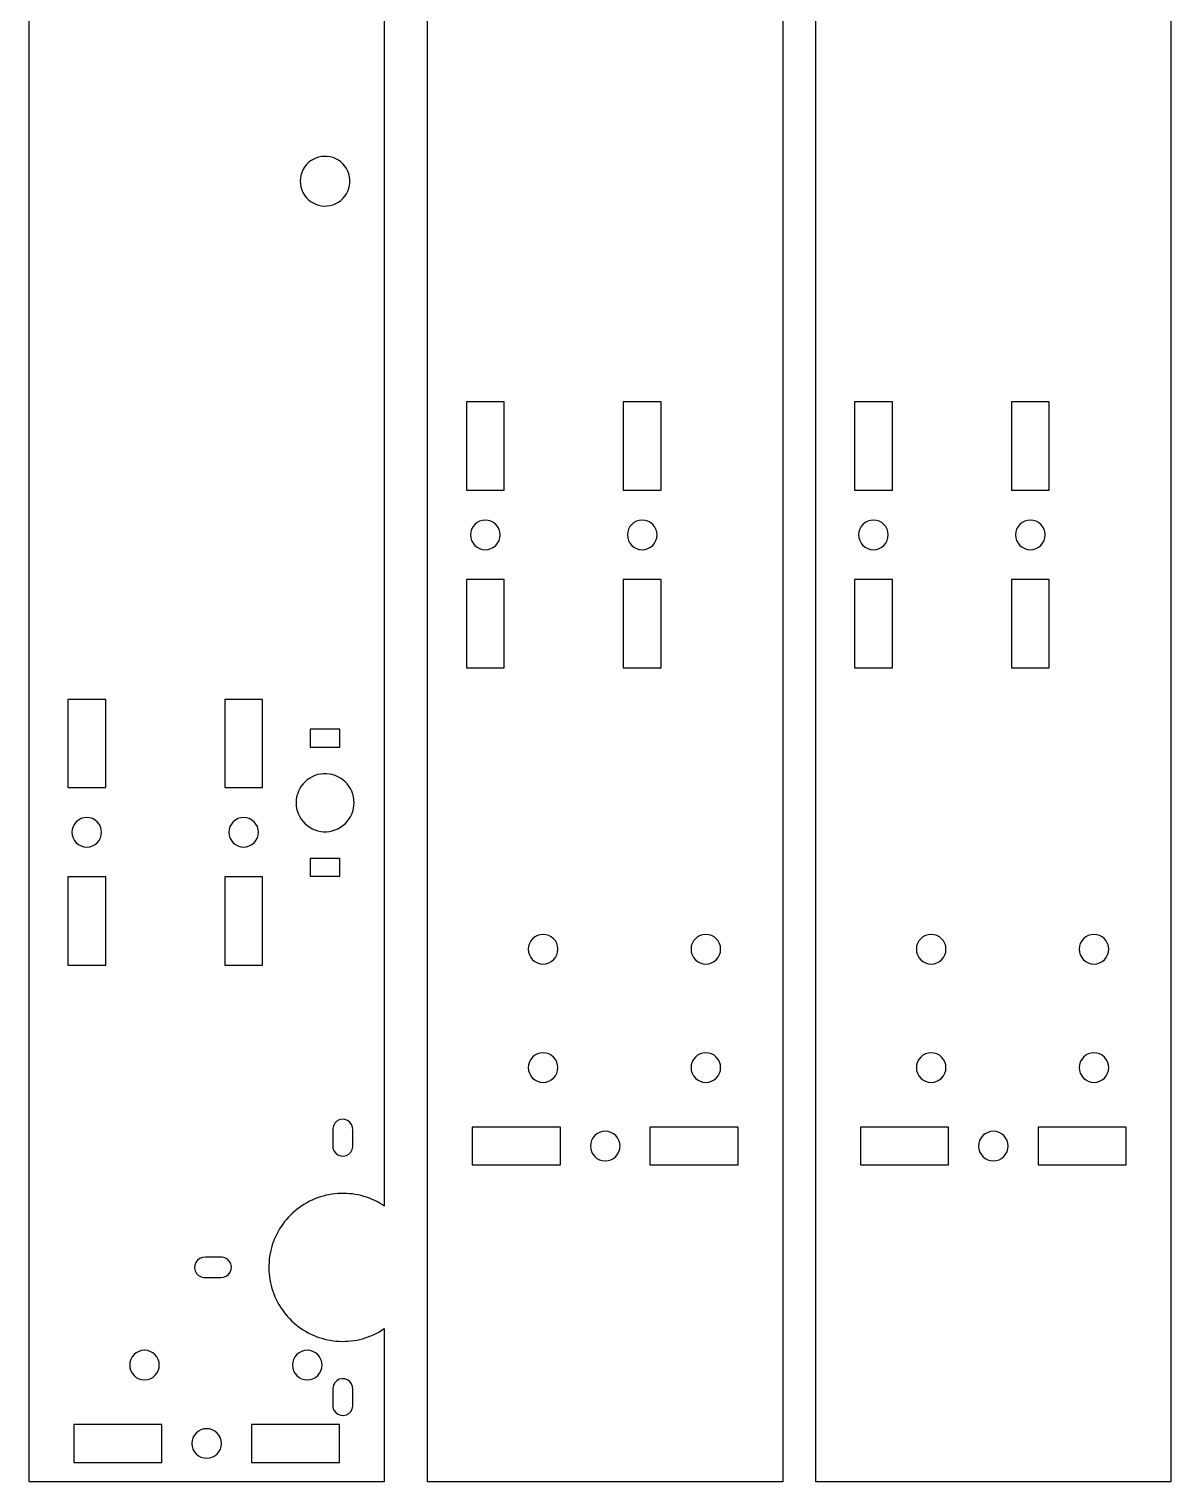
# Model space of a CAD drawing. Extents: x 82 to 769, y -504 to -18.
# Drawn here: x 232 to 424.8, y -504.4 to -259 of the extents above; entities that cross this region are included whole.
import ezdxf

# ---------------------------------------------------------------- set-up
doc = ezdxf.new("R2010")
doc.units = 0
doc.layers.add('Layer_1', color=7, linetype='CONTINUOUS')

msp = doc.modelspace()

# ---------------------------------------------------------------- linework, layer by layer
at = {"layer": 'Layer_1', "color": 7}
for p, q in [((299.275431, -504.416036), (299.275431, -24.416042)), ((359.275431, -24.416042), (359.275431, -504.416036)), ((364.838052, -504.416036), (364.838052, -24.416042)), ((424.838052, -24.416042), (424.838052, -504.416036)), ((231.953257, -504.416039), (231.953257, -64.91604)), ((291.95325, -111.520039), (291.95325, -457.81204)), ((278.771751, -281.924189), (278.469745, -282.31973)), ((279.118348, -281.56715), (278.771751, -281.924189)), ((279.504738, -281.25361), (279.118348, -281.56715)), ((279.92556, -280.98795), (279.504738, -281.25361)), ((280.374745, -280.77395), (279.92556, -280.98795)), ((280.846141, -280.61457), (280.374745, -280.77395)), ((281.333143, -280.51208), (280.846141, -280.61457)), ((281.828754, -280.467889), (281.333143, -280.51208)), ((282.326142, -280.48264), (281.828754, -280.467891)), ((282.818338, -280.556119), (282.326142, -280.48264)), ((283.298341, -280.687279), (282.818338, -280.556119)), ((283.759549, -280.874289), (283.298341, -280.687279)), ((284.195356, -281.11454), (283.759549, -280.874289)), ((284.59964, -281.404639), (284.195356, -281.11454)), ((284.966754, -281.74053), (284.59964, -281.404639)), ((285.291649, -282.11749), (284.966754, -281.74053)), ((285.569637, -282.53022), (285.291649, -282.11749)), ((277.782759, -284.169304), (277.753239, -284.66604)), ((277.753239, -284.66604), (277.782759, -285.162775)), ((277.870756, -283.679529), (277.782759, -284.169304)), ((278.016044, -283.203609), (277.870756, -283.679529)), ((278.216648, -282.748209), (278.016044, -283.203609)), ((278.469745, -282.31973), (278.216648, -282.748209)), ((285.796855, -282.97292), (285.569637, -282.53022)), ((285.970139, -283.43942), (285.796855, -282.97292)), ((286.087035, -283.923105), (285.970139, -283.43942)), ((286.145851, -284.41723), (286.087035, -283.923105)), ((286.145851, -284.914849), (286.145851, -284.41723)), ((277.782759, -285.162775), (277.870756, -285.65255)), ((277.870756, -285.65255), (278.016044, -286.12847)), ((278.016044, -286.12847), (278.216648, -286.58387)), ((278.216648, -286.58387), (278.469745, -287.01235)), ((278.469745, -287.01235), (278.771751, -287.40789)), ((285.291649, -287.214589), (285.569637, -286.80186)), ((285.569637, -286.80186), (285.796855, -286.35916)), ((285.796855, -286.35916), (285.970139, -285.892659)), ((285.970139, -285.892659), (286.087035, -285.408975)), ((286.087035, -285.408975), (286.145851, -284.914849)), ((278.771751, -287.40789), (279.118348, -287.76493)), ((279.118348, -287.76493), (279.504738, -288.078469)), ((279.504738, -288.078469), (279.92556, -288.344129)), ((279.92556, -288.344129), (280.374745, -288.55813)), ((280.374745, -288.55813), (280.846141, -288.717509)), ((280.846141, -288.717509), (281.333143, -288.82)), ((281.333143, -288.82), (281.828754, -288.86419)), ((281.828754, -288.86419), (282.326142, -288.849441)), ((282.326142, -288.84944), (282.818338, -288.77596)), ((282.818338, -288.77596), (283.298341, -288.6448)), ((283.298341, -288.6448), (283.759549, -288.45779)), ((283.759549, -288.45779), (284.195356, -288.21754)), ((284.195356, -288.21754), (284.59964, -287.92744)), ((284.59964, -287.92744), (284.966754, -287.591549)), ((284.966754, -287.591549), (285.291649, -287.214589)), ((312.225431, -321.96603), (305.825431, -321.96603)), ((305.825431, -321.96603), (305.825431, -336.866037)), ((312.225431, -336.866037), (312.225431, -321.96603)), ((338.725431, -321.96603), (332.325431, -321.96603)), ((332.325431, -321.96603), (332.325431, -336.866037)), ((338.725431, -336.866037), (338.725431, -321.96603)), ((377.788052, -321.96603), (371.388052, -321.96603)), ((371.388052, -321.96603), (371.388052, -336.866037)), ((377.788052, -336.866037), (377.788052, -321.96603)), ((404.288052, -321.96603), (397.888052, -321.96603)), ((397.888052, -321.96603), (397.888052, -336.866037)), ((404.288052, -336.866037), (404.288052, -321.96603)), ((305.825431, -336.866037), (312.225431, -336.866037)), ((332.325431, -336.866037), (338.725431, -336.866037)), ((371.388052, -336.866037), (377.788052, -336.866037)), ((397.888052, -336.866037), (404.288052, -336.866037)), ((306.715741, -343.45903), (306.573481, -343.928055)), ((306.946771, -343.027033), (306.715741, -343.45903)), ((307.257671, -342.648036), (306.946771, -343.027033)), ((307.636511, -342.337027), (307.257671, -342.648036)), ((308.068735, -342.106029), (307.636511, -342.337027)), ((308.537714, -341.964043), (308.068735, -342.106029)), ((309.025431, -341.916037), (308.537714, -341.964043)), ((309.513148, -341.964043), (309.025431, -341.916037)), ((309.982127, -342.106029), (309.513148, -341.964043)), ((310.414351, -342.337027), (309.982127, -342.106029)), ((310.793191, -342.648036), (310.414351, -342.337027)), ((311.104091, -343.027033), (310.793191, -342.648036)), ((311.335121, -343.45903), (311.104091, -343.027033)), ((311.477381, -343.928055), (311.335121, -343.45903)), ((333.215731, -343.45903), (333.073431, -343.928055)), ((333.446731, -343.027033), (333.215731, -343.45903)), ((333.757631, -342.648036), (333.446731, -343.027033)), ((334.136531, -342.337027), (333.757631, -342.648036)), ((334.568731, -342.106029), (334.136531, -342.337027)), ((335.037731, -341.964043), (334.568731, -342.106029)), ((335.525431, -341.916037), (335.037731, -341.964043)), ((336.013131, -341.964043), (335.525431, -341.916037)), ((336.482131, -342.106029), (336.013131, -341.964043)), ((336.914331, -342.337027), (336.482131, -342.106029)), ((337.293232, -342.648036), (336.914331, -342.337027)), ((337.604131, -343.027033), (337.293232, -342.648036)), ((337.83513, -343.45903), (337.604131, -343.027033)), ((337.977432, -343.928055), (337.83513, -343.45903)), ((372.278362, -343.45903), (372.136102, -343.928055)), ((372.509392, -343.027033), (372.278362, -343.45903)), ((372.820292, -342.648036), (372.509392, -343.027033)), ((373.199132, -342.337027), (372.820292, -342.648036)), ((373.631356, -342.106029), (373.199132, -342.337027)), ((374.100335, -341.964043), (373.631356, -342.106029)), ((374.588052, -341.916037), (374.100335, -341.964043)), ((375.075769, -341.964043), (374.588052, -341.916037)), ((375.544748, -342.106029), (375.075769, -341.964043)), ((375.976972, -342.337027), (375.544748, -342.106029)), ((376.355812, -342.648036), (375.976972, -342.337027)), ((376.666712, -343.027033), (376.355812, -342.648036)), ((376.897742, -343.45903), (376.666712, -343.027033)), ((377.040002, -343.928055), (376.897742, -343.45903)), ((398.778352, -343.45903), (398.636052, -343.928055)), ((399.009352, -343.027033), (398.778352, -343.45903)), ((399.320252, -342.648036), (399.009352, -343.027033)), ((399.699152, -342.337027), (399.320252, -342.648036)), ((400.131352, -342.106029), (399.699152, -342.337027)), ((400.600352, -341.964043), (400.131352, -342.106029)), ((401.088052, -341.916037), (400.600352, -341.964043)), ((401.575752, -341.964043), (401.088052, -341.916037)), ((402.044752, -342.106029), (401.575752, -341.964043)), ((402.476952, -342.337027), (402.044752, -342.106029)), ((402.855853, -342.648036), (402.476952, -342.337027)), ((403.166752, -343.027033), (402.855853, -342.648036)), ((403.397751, -343.45903), (403.166752, -343.027033)), ((403.540053, -343.928055), (403.397751, -343.45903)), ((306.573481, -343.928055), (306.525451, -344.416046)), ((306.525451, -344.416046), (306.573481, -344.904036)), ((306.573481, -344.904036), (306.715741, -345.373033)), ((306.715741, -345.373033), (306.946771, -345.805031)), ((306.946771, -345.805031), (307.257671, -346.184055)), ((310.793191, -346.184055), (311.104091, -345.805031)), ((311.104091, -345.805031), (311.335121, -345.373033)), ((311.335121, -345.373033), (311.477381, -344.904036)), ((311.525411, -344.416046), (311.477381, -343.928055)), ((311.477381, -344.904036), (311.525411, -344.416046)), ((333.073431, -343.928055), (333.025431, -344.416046)), ((333.025431, -344.416046), (333.073431, -344.904036)), ((333.073431, -344.904036), (333.215731, -345.373033)), ((333.215731, -345.373033), (333.446731, -345.805031)), ((333.446731, -345.805031), (333.757631, -346.184055)), ((337.293232, -346.184055), (337.604131, -345.805031)), ((337.604131, -345.805031), (337.83513, -345.373033)), ((337.83513, -345.373033), (337.977432, -344.904036)), ((338.025432, -344.416046), (337.977432, -343.928055)), ((337.977432, -344.904036), (338.025432, -344.416046)), ((372.136102, -343.928055), (372.088072, -344.416046)), ((372.088072, -344.416046), (372.136102, -344.904036)), ((372.136102, -344.904036), (372.278362, -345.373033)), ((372.278362, -345.373033), (372.509392, -345.805031)), ((372.509392, -345.805031), (372.820292, -346.184055)), ((376.355812, -346.184055), (376.666712, -345.805031)), ((376.666712, -345.805031), (376.897742, -345.373033)), ((376.897742, -345.373033), (377.040002, -344.904036)), ((377.088032, -344.416046), (377.040002, -343.928055)), ((377.040002, -344.904036), (377.088032, -344.416046)), ((398.636052, -343.928055), (398.588052, -344.416046)), ((398.588052, -344.416046), (398.636052, -344.904036)), ((398.636052, -344.904036), (398.778352, -345.373033)), ((398.778352, -345.373033), (399.009352, -345.805031)), ((399.009352, -345.805031), (399.320252, -346.184055)), ((402.855853, -346.184055), (403.166752, -345.805031)), ((403.166752, -345.805031), (403.397751, -345.373033)), ((403.397751, -345.373033), (403.540053, -344.904036)), ((403.588053, -344.416046), (403.540053, -343.928055)), ((403.540053, -344.904036), (403.588053, -344.416046)), ((307.257671, -346.184055), (307.636511, -346.495036)), ((307.636511, -346.495036), (308.068735, -346.726035)), ((308.068735, -346.726035), (308.537714, -346.868049)), ((308.537714, -346.868049), (309.025431, -346.916055)), ((309.025431, -346.916055), (309.513148, -346.868049)), ((309.513148, -346.868049), (309.982127, -346.726035)), ((309.982127, -346.726035), (310.414351, -346.495036)), ((310.414351, -346.495036), (310.793191, -346.184055)), ((333.757631, -346.184055), (334.136531, -346.495036)), ((334.136531, -346.495036), (334.568731, -346.726035)), ((334.568731, -346.726035), (335.037731, -346.868049)), ((335.037731, -346.868049), (335.525431, -346.916055)), ((335.525431, -346.916055), (336.013131, -346.868049)), ((336.013131, -346.868049), (336.482131, -346.726035)), ((336.482131, -346.726035), (336.914331, -346.495036)), ((336.914331, -346.495036), (337.293232, -346.184055)), ((372.820292, -346.184055), (373.199132, -346.495036)), ((373.199132, -346.495036), (373.631356, -346.726035)), ((373.631356, -346.726035), (374.100335, -346.868049)), ((374.100335, -346.868049), (374.588052, -346.916055)), ((374.588052, -346.916055), (375.075769, -346.868049)), ((375.075769, -346.868049), (375.544748, -346.726035)), ((375.544748, -346.726035), (375.976972, -346.495036)), ((375.976972, -346.495036), (376.355812, -346.184055)), ((399.320252, -346.184055), (399.699152, -346.495036)), ((399.699152, -346.495036), (400.131352, -346.726035)), ((400.131352, -346.726035), (400.600352, -346.868049)), ((400.600352, -346.868049), (401.088052, -346.916055)), ((401.088052, -346.916055), (401.575752, -346.868049)), ((401.575752, -346.868049), (402.044752, -346.726035)), ((402.044752, -346.726035), (402.476952, -346.495036)), ((402.476952, -346.495036), (402.855853, -346.184055)), ((312.225431, -351.966055), (305.825431, -351.966055)), ((305.825431, -351.966055), (305.825431, -366.866033)), ((312.225431, -366.866033), (312.225431, -351.966055)), ((338.725431, -351.966055), (332.325431, -351.966055)), ((332.325431, -351.966055), (332.325431, -366.866033)), ((338.725431, -366.866033), (338.725431, -351.966055)), ((377.788052, -351.966055), (371.388052, -351.966055)), ((371.388052, -351.966055), (371.388052, -366.866033)), ((377.788052, -366.866033), (377.788052, -351.966055)), ((404.288052, -351.966055), (397.888052, -351.966055)), ((397.888052, -351.966055), (397.888052, -366.866033)), ((404.288052, -366.866033), (404.288052, -351.966055)), ((305.825431, -366.866033), (312.225431, -366.866033)), ((332.325431, -366.866033), (338.725431, -366.866033)), ((371.388052, -366.866033), (377.788052, -366.866033)), ((397.888052, -366.866033), (404.288052, -366.866033)), ((244.90325, -372.216041), (238.50324, -372.216041)), ((238.50324, -372.216041), (238.50324, -387.116039)), ((244.90325, -387.116039), (244.90325, -372.216041)), ((271.403239, -372.216041), (265.003257, -372.216041)), ((265.003257, -372.216041), (265.003257, -387.116039)), ((271.403239, -387.116039), (271.403239, -372.216041)), ((284.453251, -377.266041), (279.453233, -377.266041)), ((279.453233, -377.266041), (279.453233, -380.26604)), ((284.453251, -380.26604), (284.453251, -377.266041)), ((279.453233, -380.26604), (284.453251, -380.26604)), ((279.795343, -385.267041), (279.361341, -385.508039)), ((280.251442, -385.07104), (279.795343, -385.267041)), ((280.725039, -384.922038), (280.251442, -385.07104)), ((281.211251, -384.82304), (280.725039, -384.922038)), ((281.705056, -384.77204), (281.211251, -384.82304)), ((282.201456, -384.77204), (281.705056, -384.77204)), ((282.695232, -384.82304), (282.201456, -384.77204)), ((283.181445, -384.922038), (282.695232, -384.82304)), ((283.655042, -385.07104), (283.181445, -384.922038)), ((284.111141, -385.267041), (283.655042, -385.07104)), ((284.545143, -385.508039), (284.111141, -385.267041)), ((238.50324, -387.116039), (244.90325, -387.116039)), ((265.003257, -387.116039), (271.403239, -387.116039)), ((277.450358, -387.734038), (277.277949, -388.199039)), ((277.668939, -387.28804), (277.450358, -387.734038)), ((277.931547, -386.86704), (277.668939, -387.28804)), ((278.235359, -386.47404), (277.931547, -386.86704)), ((278.577356, -386.115039), (278.235359, -386.47404)), ((278.953953, -385.79104), (278.577356, -386.115039)), ((279.361341, -385.508039), (278.953953, -385.79104)), ((284.952559, -385.79104), (284.545143, -385.508039)), ((285.329156, -386.115039), (284.952559, -385.79104)), ((285.671153, -386.47404), (285.329156, -386.115039)), ((285.974937, -386.86704), (285.671153, -386.47404)), ((286.237545, -387.28804), (285.974937, -386.86704)), ((286.456154, -387.734038), (286.237545, -387.28804)), ((286.628535, -388.199039), (286.456154, -387.734038)), ((277.078333, -389.170038), (277.053215, -389.666038)), ((277.053243, -389.666038), (277.078361, -390.162038)), ((277.153545, -388.680039), (277.078333, -389.170038)), ((277.078333, -390.162038), (277.153545, -390.652041)), ((277.277949, -388.199039), (277.153545, -388.680039)), ((286.752939, -388.680039), (286.628535, -388.199039)), ((286.828038, -389.170038), (286.752939, -388.680039)), ((286.752939, -390.652041), (286.828038, -390.162038)), ((286.828038, -390.162038), (286.853156, -389.666038)), ((286.853241, -389.666038), (286.828123, -389.170038)), ((240.314316, -392.587038), (239.935489, -392.898039)), ((240.74654, -392.35604), (240.314316, -392.587038)), ((241.215537, -392.214039), (240.74654, -392.35604)), ((241.703245, -392.166039), (241.215537, -392.214039)), ((242.190953, -392.214039), (241.703245, -392.166039)), ((242.65995, -392.35604), (242.190953, -392.214039)), ((243.092173, -392.587038), (242.65995, -392.35604)), ((243.471, -392.898039), (243.092173, -392.587038)), ((266.814334, -392.587038), (266.435451, -392.898039)), ((267.246557, -392.35604), (266.814334, -392.587038)), ((267.715554, -392.214039), (267.246557, -392.35604)), ((268.203234, -392.166039), (267.715554, -392.214039)), ((268.690942, -392.214039), (268.203234, -392.166039)), ((269.159939, -392.35604), (268.690942, -392.214039)), ((269.592134, -392.587038), (269.159939, -392.35604)), ((269.971046, -392.898039), (269.592134, -392.587038)), ((277.153545, -390.652041), (277.277949, -391.133041)), ((277.277949, -391.133041), (277.450358, -391.598039)), ((277.450358, -391.598039), (277.668939, -392.04404)), ((277.668939, -392.04404), (277.931547, -392.465039)), ((277.931547, -392.465039), (278.235359, -392.858039)), ((285.671153, -392.858039), (285.974937, -392.465039)), ((285.974937, -392.465039), (286.237545, -392.04404)), ((286.237545, -392.04404), (286.456154, -391.598039)), ((286.456154, -391.598039), (286.628535, -391.133041)), ((286.628535, -391.133041), (286.752939, -390.652041)), ((239.251298, -394.178041), (239.203264, -394.66604)), ((239.203264, -394.66604), (239.251298, -395.154039)), ((239.393566, -393.709038), (239.251298, -394.178041)), ((239.251298, -395.154039), (239.393566, -395.623038)), ((239.624593, -393.277041), (239.393566, -393.709038)), ((239.935489, -392.898039), (239.624593, -393.277041)), ((243.781896, -393.277041), (243.471, -392.898039)), ((244.012923, -393.709038), (243.781896, -393.277041)), ((244.155191, -394.178041), (244.012923, -393.709038)), ((244.012923, -395.623038), (244.155191, -395.154039)), ((244.203226, -394.66604), (244.155191, -394.178041)), ((244.155191, -395.154039), (244.203226, -394.66604)), ((265.751259, -394.178041), (265.703253, -394.66604)), ((265.703253, -394.66604), (265.751259, -395.154039)), ((265.893556, -393.709038), (265.751259, -394.178041)), ((265.751259, -395.154039), (265.893556, -395.623038)), ((266.124555, -393.277041), (265.893556, -393.709038)), ((266.435451, -392.898039), (266.124555, -393.277041)), ((270.281942, -393.277041), (269.971046, -392.898039)), ((270.512941, -393.709038), (270.281942, -393.277041)), ((270.655237, -394.178041), (270.512941, -393.709038)), ((270.512941, -395.623038), (270.655237, -395.154039)), ((270.703243, -394.66604), (270.655237, -394.178041)), ((270.655237, -395.154039), (270.703243, -394.66604)), ((278.235359, -392.858039), (278.577356, -393.21704)), ((278.577356, -393.21704), (278.953953, -393.54104)), ((278.953953, -393.54104), (279.361341, -393.824038)), ((279.361341, -393.824038), (279.795343, -394.065039)), ((279.795343, -394.065039), (280.251442, -394.26104)), ((280.251442, -394.26104), (280.725039, -394.410039)), ((280.725039, -394.410039), (281.211251, -394.509039)), ((281.211251, -394.509039), (281.705056, -394.56004)), ((281.705056, -394.56004), (282.201456, -394.56004)), ((282.201456, -394.56004), (282.695232, -394.509039)), ((282.695232, -394.509039), (283.181445, -394.410039)), ((283.181445, -394.410039), (283.655042, -394.26104)), ((283.655042, -394.26104), (284.111141, -394.065039)), ((284.111141, -394.065039), (284.545143, -393.824038)), ((284.545143, -393.824038), (284.952559, -393.54104)), ((284.952559, -393.54104), (285.329156, -393.21704)), ((285.329156, -393.21704), (285.671153, -392.858039)), ((239.393566, -395.623038), (239.624593, -396.055039)), ((239.624593, -396.055039), (239.935489, -396.434041)), ((239.935489, -396.434041), (240.314316, -396.745038)), ((240.314316, -396.745038), (240.74654, -396.97604)), ((240.74654, -396.97604), (241.215537, -397.11804)), ((241.215537, -397.11804), (241.703245, -397.16604)), ((241.703245, -397.16604), (242.190953, -397.11804)), ((242.190953, -397.11804), (242.65995, -396.97604)), ((242.65995, -396.97604), (243.092173, -396.745038)), ((243.092173, -396.745038), (243.471, -396.434041)), ((243.471, -396.434041), (243.781896, -396.055039)), ((243.781896, -396.055039), (244.012923, -395.623038)), ((265.893556, -395.623038), (266.124555, -396.055039)), ((266.124555, -396.055039), (266.435451, -396.434041)), ((266.435451, -396.434041), (266.814334, -396.745038)), ((266.814334, -396.745038), (267.246557, -396.97604)), ((267.246557, -396.97604), (267.715554, -397.11804)), ((267.715554, -397.11804), (268.203234, -397.16604)), ((268.203234, -397.16604), (268.690942, -397.11804)), ((268.690942, -397.11804), (269.159939, -396.97604)), ((269.159939, -396.97604), (269.592134, -396.745038)), ((269.592134, -396.745038), (269.971046, -396.434041)), ((269.971046, -396.434041), (270.281942, -396.055039)), ((270.281942, -396.055039), (270.512941, -395.623038)), ((284.453251, -399.066039), (279.453233, -399.066039)), ((279.453233, -399.066039), (279.453233, -402.066039)), ((284.453251, -402.066039), (284.453251, -399.066039)), ((244.90325, -402.21604), (238.50324, -402.21604)), ((238.50324, -402.21604), (238.50324, -417.116039)), ((244.90325, -417.116039), (244.90325, -402.21604)), ((271.403239, -402.21604), (265.003257, -402.21604)), ((265.003257, -402.21604), (265.003257, -417.116039)), ((271.403239, -417.116039), (271.403239, -402.21604)), ((279.453233, -402.066039), (284.453251, -402.066039)), ((317.386501, -412.337029), (317.007651, -412.648037)), ((317.818721, -412.10603), (317.386501, -412.337029)), ((318.287701, -411.964044), (317.818721, -412.10603)), ((318.775431, -411.916038), (318.287701, -411.964044)), ((319.263131, -411.964044), (318.775431, -411.916038)), ((319.732131, -412.10603), (319.263131, -411.964044)), ((320.164331, -412.337029), (319.732131, -412.10603)), ((320.543231, -412.648037), (320.164331, -412.337029)), ((344.886531, -412.337029), (344.507631, -412.648037)), ((345.318732, -412.10603), (344.886531, -412.337029)), ((345.787732, -411.964044), (345.318732, -412.10603)), ((346.275431, -411.916038), (345.787732, -411.964044)), ((346.763131, -411.964044), (346.275431, -411.916038)), ((347.232131, -412.10603), (346.763131, -411.964044)), ((347.664332, -412.337029), (347.232131, -412.10603)), ((348.043232, -412.648037), (347.664332, -412.337029)), ((382.949122, -412.337029), (382.570272, -412.648037)), ((383.381342, -412.10603), (382.949122, -412.337029)), ((383.850322, -411.964044), (383.381342, -412.10603)), ((384.338052, -411.916038), (383.850322, -411.964044)), ((384.825752, -411.964044), (384.338052, -411.916038)), ((385.294752, -412.10603), (384.825752, -411.964044)), ((385.726952, -412.337029), (385.294752, -412.10603)), ((386.105852, -412.648037), (385.726952, -412.337029)), ((410.449152, -412.337029), (410.070252, -412.648037)), ((410.881353, -412.10603), (410.449152, -412.337029)), ((411.350353, -411.964044), (410.881353, -412.10603)), ((411.838053, -411.916038), (411.350353, -411.964044)), ((412.325752, -411.964044), (411.838053, -411.916038)), ((412.794752, -412.10603), (412.325752, -411.964044)), ((413.226953, -412.337029), (412.794752, -412.10603)), ((413.605853, -412.648037), (413.226953, -412.337029)), ((316.323461, -413.928028), (316.275431, -414.416047)), ((316.275431, -414.416047), (316.323461, -414.904037)), ((316.465721, -413.459031), (316.323461, -413.928028)), ((316.696761, -413.027034), (316.465721, -413.459031)), ((317.007651, -412.648037), (316.696761, -413.027034)), ((320.854131, -413.027034), (320.543231, -412.648037)), ((321.085131, -413.459031), (320.854131, -413.027034)), ((321.227431, -413.928028), (321.085131, -413.459031)), ((321.275431, -414.416047), (321.227431, -413.928028)), ((321.227431, -414.904037), (321.275431, -414.416047)), ((343.823431, -413.928028), (343.775431, -414.416047)), ((343.775431, -414.416047), (343.823431, -414.904037)), ((343.96573, -413.459031), (343.823431, -413.928028)), ((344.196732, -413.027034), (343.96573, -413.459031)), ((344.507631, -412.648037), (344.196732, -413.027034)), ((348.354131, -413.027034), (348.043232, -412.648037)), ((348.58513, -413.459031), (348.354131, -413.027034)), ((348.727432, -413.928028), (348.58513, -413.459031)), ((348.775432, -414.416047), (348.727432, -413.928028)), ((348.727432, -414.904037), (348.775432, -414.416047)), ((381.886082, -413.928028), (381.838052, -414.416047)), ((381.838052, -414.416047), (381.886082, -414.904037)), ((382.028342, -413.459031), (381.886082, -413.928028)), ((382.259382, -413.027034), (382.028342, -413.459031)), ((382.570272, -412.648037), (382.259382, -413.027034)), ((386.416752, -413.027034), (386.105852, -412.648037)), ((386.647752, -413.459031), (386.416752, -413.027034)), ((386.790052, -413.928028), (386.647752, -413.459031)), ((386.838052, -414.416047), (386.790052, -413.928028)), ((386.790052, -414.904037), (386.838052, -414.416047)), ((409.386052, -413.928028), (409.338052, -414.416047)), ((409.338052, -414.416047), (409.386052, -414.904037)), ((409.528351, -413.459031), (409.386052, -413.928028)), ((409.759353, -413.027034), (409.528351, -413.459031)), ((410.070252, -412.648037), (409.759353, -413.027034)), ((413.916752, -413.027034), (413.605853, -412.648037)), ((414.147751, -413.459031), (413.916752, -413.027034)), ((414.290053, -413.928028), (414.147751, -413.459031)), ((414.338053, -414.416047), (414.290053, -413.928028)), ((414.290053, -414.904037), (414.338053, -414.416047)), ((238.50324, -417.116039), (244.90325, -417.116039)), ((265.003257, -417.116039), (271.403239, -417.116039)), ((316.323461, -414.904037), (316.465721, -415.373034)), ((316.465721, -415.373034), (316.696761, -415.805032)), ((316.696761, -415.805032), (317.007651, -416.184028)), ((317.007651, -416.184028), (317.386501, -416.495037)), ((317.386501, -416.495037), (317.818721, -416.726036)), ((317.818721, -416.726036), (318.287701, -416.86805)), ((318.287701, -416.86805), (318.775431, -416.916028)), ((318.775431, -416.916028), (319.263131, -416.86805)), ((319.263131, -416.86805), (319.732131, -416.726036)), ((319.732131, -416.726036), (320.164331, -416.495037)), ((320.164331, -416.495037), (320.543231, -416.184028)), ((320.543231, -416.184028), (320.854131, -415.805032)), ((320.854131, -415.805032), (321.085131, -415.373034)), ((321.085131, -415.373034), (321.227431, -414.904037)), ((343.823431, -414.904037), (343.96573, -415.373034)), ((343.96573, -415.373034), (344.196732, -415.805032)), ((344.196732, -415.805032), (344.507631, -416.184028)), ((344.507631, -416.184028), (344.886531, -416.495037)), ((344.886531, -416.495037), (345.318732, -416.726036)), ((345.318732, -416.726036), (345.787732, -416.86805)), ((345.787732, -416.86805), (346.275431, -416.916028)), ((346.275431, -416.916028), (346.763131, -416.86805)), ((346.763131, -416.86805), (347.232131, -416.726036)), ((347.232131, -416.726036), (347.664332, -416.495037)), ((347.664332, -416.495037), (348.043232, -416.184028)), ((348.043232, -416.184028), (348.354131, -415.805032)), ((348.354131, -415.805032), (348.58513, -415.373034)), ((348.58513, -415.373034), (348.727432, -414.904037)), ((381.886082, -414.904037), (382.028342, -415.373034)), ((382.028342, -415.373034), (382.259382, -415.805032)), ((382.259382, -415.805032), (382.570272, -416.184028)), ((382.570272, -416.184028), (382.949122, -416.495037)), ((382.949122, -416.495037), (383.381342, -416.726036)), ((383.381342, -416.726036), (383.850322, -416.86805)), ((383.850322, -416.86805), (384.338052, -416.916028)), ((384.338052, -416.916028), (384.825752, -416.86805)), ((384.825752, -416.86805), (385.294752, -416.726036)), ((385.294752, -416.726036), (385.726952, -416.495037)), ((385.726952, -416.495037), (386.105852, -416.184028)), ((386.105852, -416.184028), (386.416752, -415.805032)), ((386.416752, -415.805032), (386.647752, -415.373034)), ((386.647752, -415.373034), (386.790052, -414.904037)), ((409.386052, -414.904037), (409.528351, -415.373034)), ((409.528351, -415.373034), (409.759353, -415.805032)), ((409.759353, -415.805032), (410.070252, -416.184028)), ((410.070252, -416.184028), (410.449152, -416.495037)), ((410.449152, -416.495037), (410.881353, -416.726036)), ((410.881353, -416.726036), (411.350353, -416.86805)), ((411.350353, -416.86805), (411.838053, -416.916028)), ((411.838053, -416.916028), (412.325752, -416.86805)), ((412.325752, -416.86805), (412.794752, -416.726036)), ((412.794752, -416.726036), (413.226953, -416.495037)), ((413.226953, -416.495037), (413.605853, -416.184028)), ((413.605853, -416.184028), (413.916752, -415.805032)), ((413.916752, -415.805032), (414.147751, -415.373034)), ((414.147751, -415.373034), (414.290053, -414.904037)), ((318.287701, -431.964032), (317.818721, -432.106046)), ((318.775431, -431.916054), (318.287701, -431.964032)), ((319.263131, -431.964032), (318.775431, -431.916054)), ((319.732131, -432.106046), (319.263131, -431.964032)), ((345.787732, -431.964032), (345.318732, -432.106046)), ((346.275431, -431.916054), (345.787732, -431.964032)), ((346.763131, -431.964032), (346.275431, -431.916054)), ((347.232131, -432.106046), (346.763131, -431.964032)), ((383.850322, -431.964032), (383.381342, -432.106046)), ((384.338052, -431.916054), (383.850322, -431.964032)), ((384.825752, -431.964032), (384.338052, -431.916054)), ((385.294752, -432.106046), (384.825752, -431.964032)), ((411.350353, -431.964032), (410.881353, -432.106046)), ((411.838053, -431.916054), (411.350353, -431.964032)), ((412.325752, -431.964032), (411.838053, -431.916054)), ((412.794752, -432.106046), (412.325752, -431.964032)), ((316.323461, -433.928045), (316.275431, -434.416035)), ((316.275431, -434.416035), (316.323461, -434.904054)), ((316.465721, -433.459048), (316.323461, -433.928045)), ((316.696761, -433.02705), (316.465721, -433.459048)), ((317.007651, -432.648054), (316.696761, -433.02705)), ((317.386501, -432.337045), (317.007651, -432.648054)), ((317.818721, -432.106046), (317.386501, -432.337045)), ((320.164331, -432.337045), (319.732131, -432.106046)), ((320.543231, -432.648054), (320.164331, -432.337045)), ((320.854131, -433.02705), (320.543231, -432.648054)), ((321.085131, -433.459048), (320.854131, -433.02705)), ((321.227431, -433.928045), (321.085131, -433.459048)), ((321.275431, -434.416035), (321.227431, -433.928045)), ((321.227431, -434.904054), (321.275431, -434.416035)), ((343.823431, -433.928045), (343.775431, -434.416035)), ((343.775431, -434.416035), (343.823431, -434.904054)), ((343.96573, -433.459048), (343.823431, -433.928045)), ((344.196732, -433.02705), (343.96573, -433.459048)), ((344.507631, -432.648054), (344.196732, -433.02705)), ((344.886531, -432.337045), (344.507631, -432.648054)), ((345.318732, -432.106046), (344.886531, -432.337045)), ((347.664332, -432.337045), (347.232131, -432.106046)), ((348.043232, -432.648054), (347.664332, -432.337045)), ((348.354131, -433.02705), (348.043232, -432.648054)), ((348.58513, -433.459048), (348.354131, -433.02705)), ((348.727432, -433.928045), (348.58513, -433.459048)), ((348.775432, -434.416035), (348.727432, -433.928045)), ((348.727432, -434.904054), (348.775432, -434.416035)), ((381.886082, -433.928045), (381.838052, -434.416035)), ((381.838052, -434.416035), (381.886082, -434.904054)), ((382.028342, -433.459048), (381.886082, -433.928045)), ((382.259382, -433.02705), (382.028342, -433.459048)), ((382.570272, -432.648054), (382.259382, -433.02705)), ((382.949122, -432.337045), (382.570272, -432.648054)), ((383.381342, -432.106046), (382.949122, -432.337045)), ((385.726952, -432.337045), (385.294752, -432.106046)), ((386.105852, -432.648054), (385.726952, -432.337045)), ((386.416752, -433.02705), (386.105852, -432.648054)), ((386.647752, -433.459048), (386.416752, -433.02705)), ((386.790052, -433.928045), (386.647752, -433.459048)), ((386.838052, -434.416035), (386.790052, -433.928045)), ((386.790052, -434.904054), (386.838052, -434.416035)), ((409.386052, -433.928045), (409.338052, -434.416035)), ((409.338052, -434.416035), (409.386052, -434.904054)), ((409.528351, -433.459048), (409.386052, -433.928045)), ((409.759353, -433.02705), (409.528351, -433.459048)), ((410.070252, -432.648054), (409.759353, -433.02705)), ((410.449152, -432.337045), (410.070252, -432.648054)), ((410.881353, -432.106046), (410.449152, -432.337045)), ((413.226953, -432.337045), (412.794752, -432.106046)), ((413.605853, -432.648054), (413.226953, -432.337045)), ((413.916752, -433.02705), (413.605853, -432.648054)), ((414.147751, -433.459048), (413.916752, -433.02705)), ((414.290053, -433.928045), (414.147751, -433.459048)), ((414.338053, -434.416035), (414.290053, -433.928045)), ((414.290053, -434.904054), (414.338053, -434.416035)), ((316.323461, -434.904054), (316.465721, -435.373051)), ((316.465721, -435.373051), (316.696761, -435.805048)), ((316.696761, -435.805048), (317.007651, -436.184044)), ((317.007651, -436.184044), (317.386501, -436.495053)), ((317.386501, -436.495053), (317.818721, -436.726052)), ((317.818721, -436.726052), (318.287701, -436.868038)), ((318.287701, -436.868038), (318.775431, -436.916044)), ((318.775431, -436.916044), (319.263131, -436.868038)), ((319.263131, -436.868038), (319.732131, -436.726052)), ((319.732131, -436.726052), (320.164331, -436.495053)), ((320.164331, -436.495053), (320.543231, -436.184044)), ((320.543231, -436.184044), (320.854131, -435.805048)), ((320.854131, -435.805048), (321.085131, -435.373051)), ((321.085131, -435.373051), (321.227431, -434.904054)), ((343.823431, -434.904054), (343.96573, -435.373051)), ((343.96573, -435.373051), (344.196732, -435.805048)), ((344.196732, -435.805048), (344.507631, -436.184044)), ((344.507631, -436.184044), (344.886531, -436.495053)), ((344.886531, -436.495053), (345.318732, -436.726052)), ((345.318732, -436.726052), (345.787732, -436.868038)), ((345.787732, -436.868038), (346.275431, -436.916044)), ((346.275431, -436.916044), (346.763131, -436.868038)), ((346.763131, -436.868038), (347.232131, -436.726052)), ((347.232131, -436.726052), (347.664332, -436.495053)), ((347.664332, -436.495053), (348.043232, -436.184044)), ((348.043232, -436.184044), (348.354131, -435.805048)), ((348.354131, -435.805048), (348.58513, -435.373051)), ((348.58513, -435.373051), (348.727432, -434.904054)), ((381.886082, -434.904054), (382.028342, -435.373051)), ((382.028342, -435.373051), (382.259382, -435.805048)), ((382.259382, -435.805048), (382.570272, -436.184044)), ((382.570272, -436.184044), (382.949122, -436.495053)), ((382.949122, -436.495053), (383.381342, -436.726052)), ((383.381342, -436.726052), (383.850322, -436.868038)), ((383.850322, -436.868038), (384.338052, -436.916044)), ((384.338052, -436.916044), (384.825752, -436.868038)), ((384.825752, -436.868038), (385.294752, -436.726052)), ((385.294752, -436.726052), (385.726952, -436.495053)), ((385.726952, -436.495053), (386.105852, -436.184044)), ((386.105852, -436.184044), (386.416752, -435.805048)), ((386.416752, -435.805048), (386.647752, -435.373051)), ((386.647752, -435.373051), (386.790052, -434.904054)), ((409.386052, -434.904054), (409.528351, -435.373051)), ((409.528351, -435.373051), (409.759353, -435.805048)), ((409.759353, -435.805048), (410.070252, -436.184044)), ((410.070252, -436.184044), (410.449152, -436.495053)), ((410.449152, -436.495053), (410.881353, -436.726052)), ((410.881353, -436.726052), (411.350353, -436.868038)), ((411.350353, -436.868038), (411.838053, -436.916044)), ((411.838053, -436.916044), (412.325752, -436.868038)), ((412.325752, -436.868038), (412.794752, -436.726052)), ((412.794752, -436.726052), (413.226953, -436.495053)), ((413.226953, -436.495053), (413.605853, -436.184044)), ((413.605853, -436.184044), (413.916752, -435.805048)), ((413.916752, -435.805048), (414.147751, -435.373051)), ((414.147751, -435.373051), (414.290053, -434.904054)), ((283.360458, -444.237038), (283.25756, -444.71004)), ((283.59236, -443.813039), (283.360458, -444.237038)), ((283.934442, -443.471039), (283.59236, -443.813039)), ((284.359158, -443.239038), (283.934442, -443.471039)), ((284.831937, -443.136038), (284.359158, -443.239038)), ((285.31465, -443.170041), (284.831937, -443.136038)), ((285.767955, -443.339041), (285.31465, -443.170041)), ((286.155333, -443.629038), (285.767955, -443.339041)), ((286.445345, -444.01704), (286.155333, -443.629038)), ((286.614339, -444.470041), (286.445345, -444.01704)), ((283.25756, -444.71004), (283.25756, -447.539038)), ((286.64894, -444.953039), (286.614339, -444.470041)), ((286.64894, -447.781041), (286.64894, -444.953039)), ((321.725431, -444.466053), (306.825431, -444.466053)), ((306.825431, -444.466053), (306.825431, -450.866035)), ((321.725431, -450.866035), (321.725431, -444.466053)), ((326.965731, -446.709042), (326.823431, -447.178039)), ((327.196731, -446.277045), (326.965731, -446.709042)), ((327.507631, -445.898049), (327.196731, -446.277045)), ((327.886531, -445.58704), (327.507631, -445.898049)), ((328.318731, -445.356041), (327.886531, -445.58704)), ((328.787731, -445.214055), (328.318731, -445.356041)), ((329.275431, -445.166049), (328.787731, -445.214055)), ((329.763131, -445.214055), (329.275431, -445.166049)), ((330.232131, -445.356041), (329.763131, -445.214055)), ((330.664331, -445.58704), (330.232131, -445.356041)), ((331.043231, -445.898049), (330.664331, -445.58704)), ((331.354131, -446.277045), (331.043231, -445.898049)), ((331.585131, -446.709042), (331.354131, -446.277045)), ((331.727431, -447.178039), (331.585131, -446.709042)), ((351.72543, -444.466053), (336.825431, -444.466053)), ((336.825431, -444.466053), (336.825431, -450.866035)), ((351.72543, -450.866035), (351.72543, -444.466053)), ((387.288052, -444.466053), (372.388052, -444.466053)), ((372.388052, -444.466053), (372.388052, -450.866035)), ((387.288052, -450.866035), (387.288052, -444.466053)), ((392.528352, -446.709042), (392.386052, -447.178039)), ((392.759352, -446.277045), (392.528352, -446.709042)), ((393.070252, -445.898049), (392.759352, -446.277045)), ((393.449152, -445.58704), (393.070252, -445.898049)), ((393.881352, -445.356041), (393.449152, -445.58704)), ((394.350352, -445.214055), (393.881352, -445.356041)), ((394.838052, -445.166049), (394.350352, -445.214055)), ((395.325752, -445.214055), (394.838052, -445.166049)), ((395.794752, -445.356041), (395.325752, -445.214055)), ((396.226952, -445.58704), (395.794752, -445.356041)), ((396.605852, -445.898049), (396.226952, -445.58704)), ((396.916752, -446.277045), (396.605852, -445.898049)), ((397.147752, -446.709042), (396.916752, -446.277045)), ((397.290052, -447.178039), (397.147752, -446.709042)), ((417.288051, -444.466053), (402.388052, -444.466053)), ((402.388052, -444.466053), (402.388052, -450.866035)), ((417.288051, -450.866035), (417.288051, -444.466053)), ((283.25756, -447.539038), (283.292048, -448.02104)), ((283.292048, -448.02104), (283.461155, -448.475039)), ((283.461155, -448.475039), (283.751139, -448.862039)), ((283.751139, -448.862039), (284.138545, -449.15204)), ((284.138545, -449.15204), (284.59185, -449.32104)), ((285.547342, -449.253039), (285.972058, -449.021041)), ((285.972058, -449.021041), (286.31414, -448.679038)), ((286.31414, -448.679038), (286.546042, -448.25404)), ((286.546042, -448.25404), (286.64894, -447.781041)), ((326.823431, -447.178039), (326.775431, -447.66603)), ((326.775431, -447.66603), (326.823431, -448.154048)), ((326.823431, -448.154048), (326.965731, -448.623045)), ((326.965731, -448.623045), (327.196731, -449.055043)), ((327.196731, -449.055043), (327.507631, -449.434039)), ((331.043231, -449.434039), (331.354131, -449.055043)), ((331.354131, -449.055043), (331.585131, -448.623045)), ((331.585131, -448.623045), (331.727431, -448.154048)), ((331.775431, -447.66603), (331.727431, -447.178039)), ((331.727431, -448.154048), (331.775431, -447.66603)), ((392.386052, -447.178039), (392.338052, -447.66603)), ((392.338052, -447.66603), (392.386052, -448.154048)), ((392.386052, -448.154048), (392.528352, -448.623045)), ((392.528352, -448.623045), (392.759352, -449.055043)), ((392.759352, -449.055043), (393.070252, -449.434039)), ((396.605852, -449.434039), (396.916752, -449.055043)), ((396.916752, -449.055043), (397.147752, -448.623045)), ((397.147752, -448.623045), (397.290052, -448.154048)), ((397.338052, -447.66603), (397.290052, -447.178039)), ((397.290052, -448.154048), (397.338052, -447.66603)), ((284.59185, -449.32104), (285.074535, -449.356038)), ((285.074535, -449.356038), (285.547342, -449.253039)), ((306.825431, -450.866035), (321.725431, -450.866035)), ((327.507631, -449.434039), (327.886531, -449.745048)), ((327.886531, -449.745048), (328.318731, -449.976047)), ((328.318731, -449.976047), (328.787731, -450.118033)), ((328.787731, -450.118033), (329.275431, -450.166039)), ((329.275431, -450.166039), (329.763131, -450.118033)), ((329.763131, -450.118033), (330.232131, -449.976047)), ((330.232131, -449.976047), (330.664331, -449.745048)), ((330.664331, -449.745048), (331.043231, -449.434039)), ((336.825431, -450.866035), (351.72543, -450.866035)), ((372.388052, -450.866035), (387.288052, -450.866035)), ((393.070252, -449.434039), (393.449152, -449.745048)), ((393.449152, -449.745048), (393.881352, -449.976047)), ((393.881352, -449.976047), (394.350352, -450.118033)), ((394.350352, -450.118033), (394.838052, -450.166039)), ((394.838052, -450.166039), (395.325752, -450.118033)), ((395.325752, -450.118033), (395.794752, -449.976047)), ((395.794752, -449.976047), (396.226952, -449.745048)), ((396.226952, -449.745048), (396.605852, -449.434039)), ((402.388052, -450.866035), (417.288051, -450.866035)), ((280.690947, -456.41504), (280.227143, -456.594039)), ((281.161552, -456.25504), (280.690947, -456.41504)), ((281.638056, -456.114039), (281.161552, -456.25504)), ((282.119838, -455.991041), (281.638056, -456.114039)), ((282.60605, -455.888041), (282.119838, -455.991041)), ((283.096044, -455.805039), (282.60605, -455.888041)), ((283.588945, -455.74104), (283.096044, -455.805039)), ((284.084048, -455.696039), (283.588945, -455.74104)), ((284.580449, -455.672039), (284.084048, -455.696028)), ((285.077555, -455.667038), (284.580449, -455.672033)), ((285.574351, -455.681039), (285.077555, -455.667041)), ((286.070159, -455.71604), (285.574351, -455.681039)), ((286.564245, -455.770041), (286.070159, -455.71604)), ((287.055848, -455.844039), (286.564245, -455.770041)), ((287.544036, -455.93704), (287.055848, -455.844039)), ((288.02816, -456.050039), (287.544036, -455.93704)), ((288.507458, -456.18204), (288.02816, -456.050039)), ((288.981055, -456.33304), (288.507458, -456.18204)), ((289.448359, -456.502041), (288.981055, -456.33304)), ((289.908437, -456.69004), (289.448359, -456.502041)), ((276.47274, -458.983039), (276.114459, -459.32704)), ((276.84454, -458.65304), (276.47274, -458.983039)), ((277.229237, -458.33804), (276.84454, -458.65304)), ((277.626041, -458.03904), (277.229237, -458.33804)), ((278.034445, -457.755039), (277.626041, -458.03904)), ((278.453856, -457.489039), (278.034445, -457.755039)), ((278.883454, -457.239038), (278.453856, -457.489039)), ((279.322649, -457.006039), (278.883454, -457.239038)), ((279.770846, -456.791039), (279.322649, -457.006039)), ((280.227143, -456.594039), (279.770846, -456.791039)), ((290.360755, -456.89604), (289.908437, -456.69004)), ((290.804549, -457.120039), (290.360755, -456.89604)), ((291.239059, -457.36104), (290.804549, -457.120039)), ((291.663634, -457.620038), (291.239059, -457.36104)), ((291.95325, -457.81204), (291.663634, -457.620038)), ((274.542651, -461.24704), (274.275838, -461.66704)), ((274.825945, -460.83904), (274.542651, -461.24704)), ((275.125242, -460.442041), (274.825945, -460.83904)), ((275.440033, -460.057039), (275.125242, -460.442041)), ((275.769951, -459.686041), (275.440033, -460.057039)), ((276.114459, -459.32704), (275.769951, -459.686041)), ((273.202349, -463.904041), (273.042245, -464.37404)), ((273.381137, -463.440039), (273.202349, -463.904041)), ((273.578156, -462.984039), (273.381137, -463.440039)), ((273.793153, -462.53504), (273.578156, -462.984039)), ((274.025845, -462.096041), (273.793153, -462.53504)), ((274.275838, -461.66704), (274.025845, -462.096041)), ((272.591959, -466.30904), (272.527951, -466.80204)), ((272.675553, -465.81904), (272.591959, -466.30904)), ((272.778649, -465.333039), (272.675553, -465.81904)), ((272.900851, -464.85104), (272.778649, -465.333039)), ((273.042245, -464.37404), (272.900851, -464.85104)), ((259.957547, -467.805041), (259.92306, -468.287039)), ((259.92306, -468.287039), (260.025958, -468.760038)), ((260.126655, -467.351038), (259.957547, -467.805041)), ((260.025958, -468.760038), (260.257832, -469.185039)), ((260.416638, -466.964041), (260.126655, -467.351038)), ((260.804045, -466.674041), (260.416638, -466.964041)), ((261.25735, -466.50504), (260.804045, -466.674041)), ((261.73995, -466.470039), (261.25735, -466.50504)), ((264.568438, -466.470039), (261.73995, -466.470039)), ((265.041245, -466.573039), (264.568438, -466.470039)), ((265.465933, -466.80504), (265.041245, -466.573039)), ((265.808042, -467.147039), (265.465933, -466.80504)), ((266.039944, -467.572041), (265.808042, -467.147039)), ((265.939135, -468.981041), (266.108242, -468.527038)), ((266.142843, -468.045039), (266.039944, -467.572041)), ((266.108242, -468.527038), (266.142843, -468.045039)), ((272.458835, -467.79304), (272.453755, -468.290039)), ((272.453839, -468.290039), (272.468797, -468.787038)), ((272.483557, -467.297041), (272.458722, -467.79304)), ((272.468656, -468.787038), (272.503257, -469.283038)), ((272.527951, -466.80204), (272.483557, -467.297041)), ((260.257832, -469.185039), (260.599942, -469.527039)), ((260.599942, -469.527039), (261.024658, -469.75904)), ((261.024658, -469.75904), (261.497437, -469.86204)), ((261.497437, -469.86204), (264.325839, -469.86204)), ((264.325839, -469.86204), (264.808552, -469.827039)), ((264.808552, -469.827039), (265.261858, -469.658041)), ((265.261858, -469.658041), (265.649236, -469.368041)), ((265.649236, -469.368041), (265.939135, -468.981041)), ((272.503257, -469.283038), (272.557443, -469.77704)), ((272.557443, -469.77704), (272.631357, -470.269038)), ((272.631357, -470.269038), (272.72466, -470.75704)), ((272.72466, -470.75704), (272.837351, -471.24104)), ((272.837351, -471.24104), (272.969149, -471.720038)), ((272.969149, -471.720038), (273.11994, -472.194039)), ((273.11994, -472.194039), (273.289443, -472.661041)), ((273.289443, -472.661041), (273.477347, -473.12104)), ((273.477347, -473.12104), (273.683453, -473.574038)), ((273.683453, -473.574038), (273.90734, -474.01704)), ((273.90734, -474.01704), (274.14864, -474.45204)), ((274.14864, -474.45204), (274.407156, -474.876039)), ((274.407156, -474.876039), (274.682238, -475.29004)), ((274.682238, -475.29004), (274.973632, -475.693039)), ((274.973632, -475.693039), (275.280747, -476.084041)), ((275.280747, -476.084041), (275.603157, -476.462041)), ((275.603157, -476.462041), (275.940441, -476.827039)), ((275.940441, -476.827039), (276.291836, -477.17904)), ((276.291836, -477.17904), (276.65706, -477.516039)), ((276.65706, -477.516039), (277.03535, -477.838041)), ((277.03535, -477.838041), (277.426143, -478.146038)), ((277.426143, -478.146038), (277.828846, -478.43704)), ((277.828846, -478.43704), (278.242838, -478.71204)), ((291.452644, -478.84304), (291.872055, -478.577039)), ((291.872055, -478.577039), (291.95325, -478.520039)), ((291.95325, -478.520039), (291.95325, -504.416039)), ((278.242838, -478.71204), (278.667441, -478.971039)), ((278.667441, -478.971039), (279.101951, -479.212039)), ((279.101951, -479.212039), (279.545745, -479.436039)), ((279.545745, -479.436039), (279.998035, -479.642039)), ((279.998035, -479.642039), (280.458141, -479.830038)), ((280.458141, -479.830038), (280.925445, -479.999039)), ((280.925445, -479.999039), (281.399042, -480.150039)), ((281.399042, -480.150039), (281.87834, -480.28204)), ((281.87834, -480.28204), (282.362436, -480.395039)), ((282.362436, -480.395039), (282.850652, -480.488039)), ((282.850652, -480.488039), (283.342142, -480.562038)), ((283.342142, -480.562038), (283.836257, -480.616039)), ((283.836257, -480.616039), (284.332149, -480.65104)), ((284.332149, -480.65104), (284.828945, -480.665038)), ((284.828945, -480.665041), (285.326051, -480.660045)), ((285.326051, -480.66004), (285.822452, -480.636051)), ((285.822452, -480.63604), (286.317555, -480.591039)), ((286.317555, -480.591039), (286.810456, -480.52704)), ((286.810456, -480.52704), (287.300337, -480.444041)), ((287.300337, -480.444041), (287.786634, -480.341038)), ((287.786634, -480.341038), (288.268444, -480.21804)), ((288.268444, -480.21804), (288.744948, -480.077039)), ((288.744948, -480.077039), (289.215553, -479.917039)), ((289.215553, -479.917039), (289.679357, -479.73804)), ((289.679357, -479.73804), (290.135654, -479.54104)), ((290.135654, -479.54104), (290.583739, -479.32604)), ((290.583739, -479.32604), (291.023046, -479.09304)), ((291.023046, -479.09304), (291.452644, -478.84304)), ((249.374581, -483.277038), (249.143526, -483.709039)), ((249.685477, -482.898039), (249.374581, -483.277038)), ((250.064304, -482.587039), (249.685477, -482.898039)), ((250.496527, -482.35604), (250.064304, -482.587039)), ((250.965524, -482.21404), (250.496527, -482.35604)), ((251.453232, -482.16604), (250.965524, -482.21404)), ((251.940941, -482.21404), (251.453232, -482.16604)), ((252.409937, -482.35604), (251.940941, -482.21404)), ((252.842133, -482.587039), (252.409937, -482.35604)), ((253.221044, -482.898039), (252.842133, -482.587039)), ((253.53194, -483.277038), (253.221044, -482.898039)), ((253.762939, -483.709039), (253.53194, -483.277038)), ((276.87454, -483.277038), (276.643541, -483.709039)), ((277.185436, -482.898039), (276.87454, -483.277038)), ((277.564348, -482.587039), (277.185436, -482.898039)), ((277.996543, -482.35604), (277.564348, -482.587039)), ((278.46554, -482.21404), (277.996543, -482.35604)), ((278.953248, -482.16604), (278.46554, -482.21404)), ((279.440956, -482.21404), (278.953248, -482.16604)), ((279.909953, -482.35604), (279.440956, -482.21404)), ((280.342148, -482.587039), (279.909953, -482.35604)), ((280.72106, -482.898039), (280.342148, -482.587039)), ((281.031956, -483.277038), (280.72106, -482.898039)), ((281.262955, -483.709039), (281.031956, -483.277038)), ((249.001286, -484.178039), (248.953251, -484.66604)), ((248.953251, -484.66604), (249.001286, -485.154039)), ((249.143526, -483.709039), (249.001286, -484.178039)), ((249.001286, -485.154039), (249.143526, -485.623039)), ((249.143526, -485.623039), (249.374581, -486.055039)), ((253.53194, -486.055039), (253.762939, -485.623039)), ((253.905235, -484.178039), (253.762939, -483.709039)), ((253.762939, -485.623039), (253.905235, -485.154039)), ((253.953241, -484.66604), (253.905235, -484.178039)), ((253.905235, -485.154039), (253.953241, -484.66604)), ((276.501245, -484.178039), (276.453239, -484.66604)), ((276.453239, -484.66604), (276.501245, -485.154039)), ((276.643541, -483.709039), (276.501245, -484.178039)), ((276.501245, -485.154039), (276.643541, -485.623039)), ((276.643541, -485.623039), (276.87454, -486.055039)), ((281.031956, -486.055039), (281.262955, -485.623039)), ((281.405251, -484.178039), (281.262955, -483.709039)), ((281.262955, -485.623039), (281.405251, -485.154039)), ((281.453257, -484.66604), (281.405251, -484.178039)), ((281.405251, -485.154039), (281.453257, -484.66604)), ((249.374581, -486.055039), (249.685477, -486.434038)), ((249.685477, -486.434038), (250.064304, -486.745039)), ((250.064304, -486.745039), (250.496527, -486.97604)), ((250.496527, -486.97604), (250.965524, -487.118041)), ((250.965524, -487.118041), (251.453232, -487.166038)), ((251.453232, -487.166038), (251.940941, -487.118041)), ((251.940941, -487.118041), (252.409937, -486.97604)), ((252.409937, -486.97604), (252.842133, -486.745039)), ((252.842133, -486.745039), (253.221044, -486.434038)), ((253.221044, -486.434038), (253.53194, -486.055039)), ((276.87454, -486.055039), (277.185436, -486.434038)), ((277.185436, -486.434038), (277.564348, -486.745039)), ((277.564348, -486.745039), (277.996543, -486.97604)), ((277.996543, -486.97604), (278.46554, -487.118041)), ((278.46554, -487.118041), (278.953248, -487.166038)), ((278.953248, -487.166038), (279.440956, -487.118041)), ((279.440956, -487.118041), (279.909953, -486.97604)), ((279.909953, -486.97604), (280.342148, -486.745039)), ((280.342148, -486.745039), (280.72106, -486.434038)), ((280.72106, -486.434038), (281.031956, -486.055039)), ((283.360458, -488.078039), (283.25756, -488.551038)), ((283.59236, -487.653041), (283.360458, -488.078039)), ((283.934442, -487.311038), (283.59236, -487.653041)), ((284.359158, -487.07904), (283.934442, -487.311038)), ((284.831937, -486.97604), (284.359158, -487.07904)), ((285.31465, -487.011039), (284.831937, -486.97604)), ((285.767955, -487.180039), (285.31465, -487.011039)), ((286.155333, -487.470039), (285.767955, -487.180039)), ((286.445345, -487.857039), (286.155333, -487.470039)), ((286.614339, -488.311039), (286.445345, -487.857039)), ((286.64894, -488.793041), (286.614339, -488.311039)), ((283.25756, -488.551038), (283.25756, -491.37904)), ((286.64894, -491.622039), (286.64894, -488.793041)), ((283.25756, -491.37904), (283.292048, -491.862038)), ((283.292048, -491.862038), (283.461155, -492.315039)), ((283.461155, -492.315039), (283.751139, -492.703041)), ((283.751139, -492.703041), (284.138545, -492.993038)), ((284.138545, -492.993038), (284.59185, -493.162038)), ((284.59185, -493.162038), (285.074535, -493.19604)), ((285.074535, -493.19604), (285.547342, -493.093041)), ((285.547342, -493.093041), (285.972058, -492.86104)), ((285.972058, -492.86104), (286.31414, -492.51904)), ((286.31414, -492.51904), (286.546042, -492.095041)), ((286.546042, -492.095041), (286.64894, -491.622039)), ((254.403245, -494.716039), (239.503238, -494.716039)), ((239.503238, -494.716039), (239.503238, -501.11604)), ((254.403245, -501.11604), (254.403245, -494.716039)), ((260.996549, -495.60604), (260.564353, -495.837039)), ((261.465545, -495.46404), (260.996549, -495.60604)), ((261.953254, -495.41604), (261.465545, -495.46404)), ((262.440934, -495.46404), (261.953254, -495.41604)), ((262.909959, -495.60604), (262.440934, -495.46404)), ((263.342154, -495.837039), (262.909959, -495.60604)), ((284.403241, -494.716039), (269.503234, -494.716039)), ((269.503234, -494.716039), (269.503234, -501.11604)), ((284.403241, -501.11604), (284.403241, -494.716039)), ((259.501251, -497.428039), (259.453245, -497.916041)), ((259.453245, -497.916041), (259.501251, -498.40404)), ((259.643547, -496.959039), (259.501251, -497.428039)), ((259.874546, -496.527039), (259.643547, -496.959039)), ((260.185442, -496.14804), (259.874546, -496.527039)), ((260.564353, -495.837039), (260.185442, -496.14804)), ((263.721037, -496.14804), (263.342154, -495.837039)), ((264.031933, -496.527039), (263.721037, -496.14804)), ((264.26296, -496.959039), (264.031933, -496.527039)), ((264.405257, -497.428039), (264.26296, -496.959039)), ((264.453235, -497.916041), (264.405257, -497.428039)), ((264.405257, -498.40404), (264.453235, -497.916041)), ((259.501251, -498.40404), (259.643547, -498.873039)), ((259.643547, -498.873039), (259.874546, -499.30504)), ((259.874546, -499.30504), (260.185442, -499.684039)), ((260.185442, -499.684039), (260.564353, -499.995039)), ((260.564353, -499.995039), (260.996549, -500.226041)), ((260.996549, -500.226041), (261.465545, -500.368038)), ((261.465545, -500.368038), (261.953254, -500.416038)), ((261.953254, -500.416038), (262.440934, -500.368038)), ((262.440934, -500.368038), (262.909959, -500.226041)), ((262.909959, -500.226041), (263.342154, -499.995039)), ((263.342154, -499.995039), (263.721037, -499.684039)), ((263.721037, -499.684039), (264.031933, -499.30504)), ((264.031933, -499.30504), (264.26296, -498.873039)), ((264.26296, -498.873039), (264.405257, -498.40404)), ((239.503238, -501.11604), (254.403245, -501.11604)), ((269.503234, -501.11604), (284.403241, -501.11604)), ((291.95325, -504.416039), (231.953257, -504.416039)), ((359.275431, -504.416036), (299.275431, -504.416036)), ((424.838052, -504.416036), (364.838052, -504.416036))]:
    msp.add_line(p, q, dxfattribs=at)

doc.saveas('drawing.dxf')
